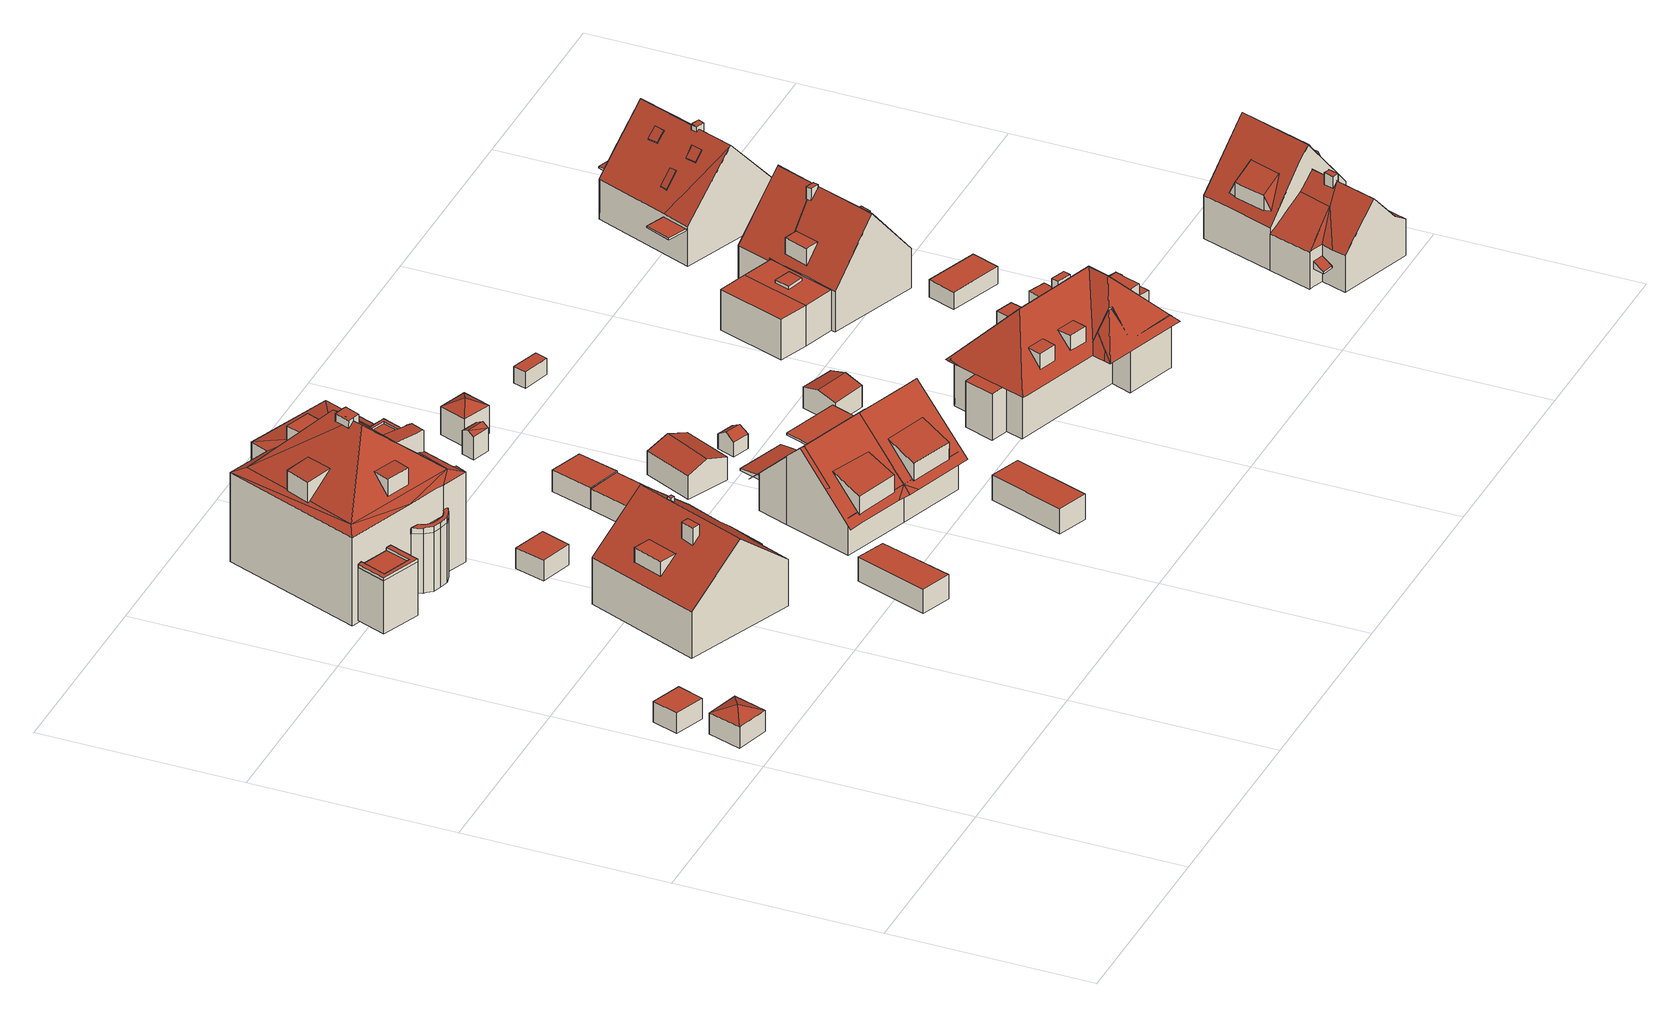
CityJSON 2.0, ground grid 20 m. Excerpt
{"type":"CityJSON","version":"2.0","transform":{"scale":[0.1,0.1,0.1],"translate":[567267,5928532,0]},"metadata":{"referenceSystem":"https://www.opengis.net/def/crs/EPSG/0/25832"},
"CityObjects":{
"building1":{"type":"Building","attributes":{"Grundfläche 2D":"11.919287","Grundhöhe NN":"1.399"},"geometry":[{"type":"Solid","lod":"3","boundaries":[[[[0,1,2]],[[0,3,1]],[[0,2,4]],[[0,4,3]],[[5,6,2,1]],[[6,7,4,2]],[[7,8,3,4]],[[8,5,1,3]],[[8,7,6,5]]]],"semantics":{"surfaces":[{"type":"RoofSurface"},{"type":"WallSurface"},{"type":"GroundSurface"}],"values":[[0,0,0,0,1,1,1,1,2]]}}]},
"building2":{"type":"Building","attributes":{"Grundfläche 2D":"8.591152","Grundhöhe NN":"1.408"},"geometry":[{"type":"Solid","lod":"3","boundaries":[[[[9,10,11,12]],[[13,14,12,11]],[[14,15,9,12]],[[15,16,10,9]],[[16,13,11,10]],[[16,15,14,13]]]],"semantics":{"surfaces":[{"type":"RoofSurface"},{"type":"WallSurface"},{"type":"GroundSurface"}],"values":[[0,1,1,1,1,2]]}}]},
"building3":{"type":"Building","attributes":{"Grundfläche 2D":"13.173251","Grundhöhe NN":"1.824"},"children":["building3-1"],"geometry":[{"type":"Solid","lod":"3","boundaries":[[[[17,18,19,20,21,22]],[[23,19,18,17,22,24,25]],[[20,19,23,26]],[[21,20,26,27]],[[22,21,27,24]],[[23,25,24,27,26]]]],"semantics":{"surfaces":[{"type":"RoofSurface"},{"type":"WallSurface"},{"type":"GroundSurface"}],"values":[[0,1,1,1,1,2]]}}]},
"building3-1":{"type":"BuildingInstallation","parents":["building3"],"geometry":[{"type":"MultiSurface","lod":"3","boundaries":[[[28,29,30,31,32,33,34,35]],[[22,17,30,29]],[[17,36,31,30]],[[32,31,36,37]],[[37,18,33,32]],[[18,19,34,33]],[[19,20,35,34]],[[20,21,28,35]],[[21,22,29,28]]],"semantics":{"surfaces":[{"type":"RoofSurface"},{"type":"WallSurface"}],"values":[0,1,1,1,1,1,1,1,1]}}]},
"building4":{"type":"Building","attributes":{"Grundfläche 2D":"147.701409","Grundhöhe NN":"1.130"},"children":["building4-1","building4-2","building4-3"],"geometry":[{"type":"Solid","lod":"3","boundaries":[[[[38,39,40,41,42,43,44,45]],[[46,39,38]],[[43,42,47,48,44]],[[38,45,49,50]],[[46,38,50,51]],[[39,46,51,52]],[[40,39,52,53]],[[41,40,53,54]],[[47,42,41,54,55]],[[48,47,55,56]],[[49,45,44,48,56]],[[51,50,49,56,55,54,53,52]]]],"semantics":{"surfaces":[{"type":"RoofSurface"},{"type":"WallSurface"},{"type":"GroundSurface"}],"values":[[0,0,0,1,1,1,1,1,1,1,1,2]]}}]},
"building4-1":{"type":"BuildingInstallation","parents":["building4"],"geometry":[{"type":"MultiSurface","lod":"3","boundaries":[[[57,58,59,60]],[[60,59,61,62]],[[57,60,62,63]],[[58,57,63,64]],[[59,58,64,61]]],"semantics":{"surfaces":[{"type":"RoofSurface"},{"type":"WallSurface"}],"values":[0,1,1,1,1]}}]},
"building4-2":{"type":"BuildingInstallation","parents":["building4"],"geometry":[{"type":"MultiSurface","lod":"3","boundaries":[[[65,66,67,68,69]],[[70,71,72,67,66,65]],[[72,73,68,67]],[[73,74,69,68]],[[70,65,69,74]]],"semantics":{"surfaces":[{"type":"RoofSurface"},{"type":"WallSurface"}],"values":[0,1,1,1,1]}}]},
"building4-3":{"type":"BuildingInstallation","parents":["building4"],"geometry":[{"type":"MultiSurface","lod":"3","boundaries":[[[75,76,77,78]],[[76,79,77]],[[78,80,75]],[[76,75,80,79]]],"semantics":{"surfaces":[{"type":"RoofSurface"},{"type":"WallSurface"}],"values":[0,1,1,1]}}]},
"building5":{"type":"Building","attributes":{"Grundfläche 2D":"225.840301","Grundhöhe NN":"1.510"},"children":["building5-1","building5-2","building5-3","building5-4","building5-5","building5-6","building5-7","building5-8"],"geometry":[{"type":"Solid","lod":"3","boundaries":[[[[81,82,83]],[[83,82,84]],[[85,86,87,88,81]],[[81,88,82]],[[89,88,87]],[[90,91,89]],[[89,91,92,93,94,88]],[[95,96,97,98,99,88,94,93]],[[97,96,95,100,101]],[[102,97,101]],[[103,104,102]],[[104,97,102]],[[103,105,106,104]],[[107,106,105]],[[107,84,108,106]],[[109,110,108,84,82]],[[111,108,110,109,82,112,113]],[[113,112,88]],[[114,115,108,111,113]],[[115,114,113,116,97]],[[88,99,98,97,116,113]],[[82,88,112]],[[104,106,108,115,97]],[[117,118,119,120,121,122,123,124,125,126,127,128]],[[123,122,121,129,87,86,85,81,83,130,131]],[[129,121,129,87]],[[120,132,133,89,87,129,121]],[[90,89,133,134]],[[91,90,134,135]],[[92,91,135,136]],[[93,92,136,137]],[[95,93,137,138]],[[100,95,138,139]],[[101,100,139,140]],[[102,101,140,141]],[[103,102,141,142]],[[105,103,142,143]],[[107,105,143,144]],[[84,107,144,145]],[[83,84,145,130]],[[146,147,126,125,124,123,131,148]],[[149,128,127,126,147,150]],[[117,128,149,151]],[[120,119,152,132]],[[118,117,151,153]],[[119,118,153,152]],[[133,132,152,153,151,149,150,147,146,148,131,130,145,144,143,142,141,140,139,138,137,136,135,134]]]],"semantics":{"surfaces":[{"type":"RoofSurface"},{"type":"WallSurface"},{"type":"GroundSurface"}],"values":[[0,0,0,0,0,0,0,0,0,0,0,0,0,0,0,0,0,0,0,0,0,0,0,0,1,1,1,1,1,1,1,1,1,1,1,1,1,1,1,1,1,1,1,1,1,1,2]]}}]},
"building5-1":{"type":"BuildingInstallation","parents":["building5"],"geometry":[{"type":"MultiSurface","lod":"3","boundaries":[[[154,155,156,157,158,159,160,161]],[[154,161,93,95,96]],[[156,155,154,96,98]],[[159,158,157,162,163,164]],[[160,159,164,165]]],"semantics":{"surfaces":[{"type":"RoofSurface"},{"type":"WallSurface"}],"values":[0,1,1,1,1]}}]},
"building5-2":{"type":"BuildingInstallation","parents":["building5"],"geometry":[{"type":"MultiSurface","lod":"3","boundaries":[[[166,167,168,169]],[[170,168,167]],[[166,169,171]],[[167,166,171,170]]],"semantics":{"surfaces":[{"type":"RoofSurface"},{"type":"WallSurface"}],"values":[0,1,1,1]}}]},
"building5-3":{"type":"BuildingInstallation","parents":["building5"],"geometry":[{"type":"MultiSurface","lod":"3","boundaries":[[[172,173,174,175,176]],[[116,177,173,172,178]],[[179,174,173,177,114]],[[111,180,175,174,179]],[[175,180,113,176]],[[172,176,113,178]]],"semantics":{"surfaces":[{"type":"RoofSurface"},{"type":"WallSurface"}],"values":[0,1,1,1,1,1]}}]},
"building5-4":{"type":"BuildingInstallation","parents":["building5"],"geometry":[{"type":"MultiSurface","lod":"3","boundaries":[[[181,182,183,184]],[[182,185,183]],[[184,186,181]],[[182,181,186,185]]],"semantics":{"surfaces":[{"type":"RoofSurface"},{"type":"WallSurface"}],"values":[0,1,1,1]}}]},
"building5-5":{"type":"BuildingInstallation","parents":["building5"],"geometry":[{"type":"MultiSurface","lod":"3","boundaries":[[[163,162,187,165,164]]],"semantics":{"surfaces":[{"type":"RoofSurface"}],"values":[0]}}]},
"building5-6":{"type":"BuildingInstallation","parents":["building5"],"geometry":[{"type":"MultiSurface","lod":"3","boundaries":[[[188,189,190,191,192,193]],[[190,189,188,194,109]],[[193,192,191,110,195]],[[195,194,188,193]]],"semantics":{"surfaces":[{"type":"RoofSurface"},{"type":"WallSurface"}],"values":[0,1,1,1]}}]},
"building5-7":{"type":"BuildingInstallation","parents":["building5"],"geometry":[{"type":"MultiSurface","lod":"3","boundaries":[[[196,197,198,199,200,201,202,203,204,205]],[[206,92,203,202]],[[196,205,204,203,92,93,161,160,165,187,197]],[[99,94,207,206,202,201,200,199,198]]],"semantics":{"surfaces":[{"type":"RoofSurface"},{"type":"WallSurface"}],"values":[0,1,1,1]}}]},
"building5-8":{"type":"BuildingInstallation","parents":["building5"],"geometry":[{"type":"MultiSurface","lod":"3","boundaries":[[[208,209,210,211,212,213,214,129,215,216,217,218,219,220,221,222,223,224,225]],[[121,129,214,120]],[[216,215,226,227]],[[217,216,227,228]],[[123,223,222,122]],[[121,226,215,129]],[[228,229,230,219,218,217]],[[230,231,220,219]],[[231,232,122,222,221,220]],[[123,124,125,126,208,225,224,223]],[[126,127,128,210,209,208]],[[128,117,211,210]],[[117,118,212,211]],[[118,119,213,212]],[[119,120,214,213]]],"semantics":{"surfaces":[{"type":"RoofSurface"},{"type":"WallSurface"}],"values":[0,1,1,1,1,1,1,1,1,1,1,1,1,1,1]}}]},
"building6":{"type":"Building","attributes":{"Grundfläche 2D":"23.432242","Grundhöhe NN":"1.139"},"geometry":[{"type":"Solid","lod":"3","boundaries":[[[[233,234,235,236]],[[237,238,236,235]],[[238,239,233,236]],[[239,240,234,233]],[[240,237,235,234]],[[240,239,238,237]]]],"semantics":{"surfaces":[{"type":"RoofSurface"},{"type":"WallSurface"},{"type":"GroundSurface"}],"values":[[0,1,1,1,1,2]]}}]},
"building7":{"type":"Building","attributes":{"Grundfläche 2D":"10.619913","Grundhöhe NN":"1.156"},"geometry":[{"type":"Solid","lod":"3","boundaries":[[[[241,242,243,244]],[[245,246,244,243]],[[246,247,241,244]],[[247,248,242,241]],[[248,245,243,242]],[[248,247,246,245]]]],"semantics":{"surfaces":[{"type":"RoofSurface"},{"type":"WallSurface"},{"type":"GroundSurface"}],"values":[[0,1,1,1,1,2]]}}]},
"building8":{"type":"Building","attributes":{"Grundfläche 2D":"26.974933","Grundhöhe NN":"0.895"},"geometry":[{"type":"Solid","lod":"3","boundaries":[[[[249,250,251,252]],[[253,254,252,251]],[[254,255,249,252]],[[255,256,250,249]],[[256,253,251,250]],[[256,255,254,253]]]],"semantics":{"surfaces":[{"type":"RoofSurface"},{"type":"WallSurface"},{"type":"GroundSurface"}],"values":[[0,1,1,1,1,2]]}}]},
"building9":{"type":"Building","attributes":{"Grundfläche 2D":"74.347821","Grundhöhe NN":"1.188"},"children":["building9-1"],"geometry":[{"type":"MultiSurface","lod":"3","boundaries":[[[257,258,259,260,261]],[[262,263,264]],[[262,264,265]],[[264,263,265]],[[266,267,268,269,270]],[[270,269,268,265,271,265,263,272,273]],[[274,275,268,267,266,276,277],[278,257,261,260,279,280]],[[281,275,274]],[[260,259,279]],[[278,258,257]],[[278,280,279,259,258]],[[282,283,275,284,285,286]],[[265,268,275,283,287]],[[265,287,288,289,271]],[[269,289,288,290]],[[286,291,267,269,290,282]],[[288,287,283,282,290]],[[269,270,273,272,263,265,271,289]],[[269,267,266,270]],[[277,276,266,267,291,286,285,284,275,274]]],"semantics":{"surfaces":[{"type":"RoofSurface"},{"type":"WallSurface"},{"type":"GroundSurface"}],"values":[0,0,0,0,0,0,0,0,1,1,1,1,1,1,1,1,2,0,0,0]}}]},
"building9-1":{"type":"BuildingInstallation","parents":["building9"],"geometry":[{"type":"MultiSurface","lod":"3","boundaries":[[[292,293,294,295]],[[292,295,296,297]],[[295,294,298,296]],[[297,299,293,292]],[[294,293,299,298]],[[298,299,297,296]]],"semantics":{"surfaces":[{"type":"RoofSurface"},{"type":"WallSurface"},{"type":"OuterCeilingSurface"}],"values":[0,1,1,1,1,2]}}]},
"building10":{"type":"Building","attributes":{"Grundfläche 2D":"15.634523","Grundhöhe NN":"0.900"},"geometry":[{"type":"Solid","lod":"3","boundaries":[[[[300,301,302,303]],[[301,300,255,304]],[[302,301,304,305]],[[303,302,305,306]],[[300,303,306,255]],[[304,255,306,305]]]],"semantics":{"surfaces":[{"type":"RoofSurface"},{"type":"WallSurface"},{"type":"GroundSurface"}],"values":[[0,1,1,1,1,2]]}}]},
"building11":{"type":"Building","attributes":{"Grundfläche 2D":"25.611400","Grundhöhe NN":"1.331"},"geometry":[{"type":"Solid","lod":"3","boundaries":[[[[307,308,309,310]],[[311,312,310,309]],[[312,313,307,310]],[[313,314,308,307]],[[314,311,309,308]],[[314,313,312,311]]]],"semantics":{"surfaces":[{"type":"RoofSurface"},{"type":"WallSurface"},{"type":"GroundSurface"}],"values":[[0,1,1,1,1,2]]}}]},
"building12":{"type":"Building","attributes":{"Grundfläche 2D":"24.060845","Grundhöhe NN":"0.907"},"geometry":[{"type":"Solid","lod":"3","boundaries":[[[[315,316,317,318]],[[319,316,315,320]],[[318,317,321,322]],[[320,315,318,322,323]],[[319,320,323,324]],[[321,317,316,319,324]],[[323,322,321,324]]]],"semantics":{"surfaces":[{"type":"RoofSurface"},{"type":"WallSurface"},{"type":"GroundSurface"}],"values":[[0,0,1,1,1,1,2]]}}]},
"building13":{"type":"Building","attributes":{"Grundfläche 2D":"73.806549","Grundhöhe NN":"1.241"},"children":["building13-1"],"geometry":[{"type":"MultiSurface","lod":"3","boundaries":[[[325,326,327,328,329]],[[330,275,281]],[[331,268,275,330,332,333,334],[328,335,336,337,325,329]],[[268,331,334,338,339,340,341,265,342,265]],[[341,262,264]],[[262,265,264]],[[264,265,341]],[[335,328,327]],[[326,325,337]],[[336,335,327,326,337]],[[343,331,344,345,346,347]],[[265,342,348,343,347,287]],[[283,275,268,265,287]],[[345,275,283,346]],[[287,347,346,283]],[[275,345,344,331,334,333,332,330]],[[340,339,338,334,331,343,348,342,265,341]]],"semantics":{"surfaces":[{"type":"RoofSurface"},{"type":"WallSurface"},{"type":"GroundSurface"}],"values":[0,0,0,0,0,0,0,1,1,1,1,1,1,1,2,0,0]}}]},
"building13-1":{"type":"BuildingInstallation","parents":["building13"],"geometry":[{"type":"MultiSurface","lod":"3","boundaries":[[[349,350,351,352]],[[353,352,351,354]],[[349,352,353,355]],[[350,349,355,356]],[[351,350,356,354]],[[356,355,353,354]]],"semantics":{"surfaces":[{"type":"RoofSurface"},{"type":"WallSurface"},{"type":"OuterCeilingSurface"}],"values":[0,1,1,1,1,2]}}]},
"building14":{"type":"Building","attributes":{"Grundfläche 2D":"2.566765","Grundhöhe NN":"0.504"},"geometry":[{"type":"Solid","lod":"3","boundaries":[[[[357,358,359]],[[360,358,357]],[[361,357,359,362]],[[362,359,358,363,364]],[[361,362,364,365]],[[360,357,361,365,366]],[[358,360,366,363]],[[364,363,366,365]]]],"semantics":{"surfaces":[{"type":"RoofSurface"},{"type":"WallSurface"},{"type":"GroundSurface"}],"values":[[0,0,0,1,1,1,1,2]]}}]},
"building15":{"type":"Building","attributes":{"Grundfläche 2D":"3.412420","Grundhöhe NN":"1.140"},"geometry":[{"type":"Solid","lod":"3","boundaries":[[[[367,368,369,370]],[[371,367,370,372]],[[372,370,369,373,374]],[[371,372,374,375]],[[368,367,371,375,376]],[[369,368,376,373]],[[374,373,376,375]]]],"semantics":{"surfaces":[{"type":"RoofSurface"},{"type":"WallSurface"},{"type":"GroundSurface"}],"values":[[0,0,1,1,1,1,2]]}}]},
"building16":{"type":"Building","attributes":{"Grundfläche 2D":"8.706117","Grundhöhe NN":"0.177"},"geometry":[{"type":"Solid","lod":"3","boundaries":[[[[377,378,379]],[[377,380,378]],[[377,379,381]],[[377,381,380]],[[382,383,379,378]],[[383,384,381,379]],[[384,385,380,381]],[[385,382,378,380]],[[385,384,383,382]]]],"semantics":{"surfaces":[{"type":"RoofSurface"},{"type":"WallSurface"},{"type":"GroundSurface"}],"values":[[0,0,0,0,1,1,1,1,2]]}}]},
"building17":{"type":"Building","attributes":{"Grundfläche 2D":"12.913733","Grundhöhe NN":"1.241"},"geometry":[{"type":"Solid","lod":"3","boundaries":[[[[386,387,388,389]],[[390,386,389,391]],[[391,389,388,392,393]],[[390,391,393,394]],[[387,386,390,394,395]],[[388,387,395,392]],[[393,392,395,394]]]],"semantics":{"surfaces":[{"type":"RoofSurface"},{"type":"WallSurface"},{"type":"GroundSurface"}],"values":[[0,0,1,1,1,1,2]]}}]},
"building18":{"type":"Building","attributes":{"Grundfläche 2D":"3.581450","Grundhöhe NN":"0.898"},"geometry":[{"type":"Solid","lod":"3","boundaries":[[[[396,397,398,399]],[[400,401,399,398]],[[401,402,396,399]],[[402,403,397,396]],[[403,400,398,397]],[[403,402,401,400]]]],"semantics":{"surfaces":[{"type":"RoofSurface"},{"type":"WallSurface"},{"type":"GroundSurface"}],"values":[[0,1,1,1,1,2]]}}]},
"building19":{"type":"Building","attributes":{"Grundfläche 2D":"163.571204","Grundhöhe NN":"0.197"},"children":["building19-1","building19-2","building19-3","building19-4","building19-5","building19-6"],"geometry":[{"type":"Solid","lod":"3","boundaries":[[[[404,405,406,407,408,409,410,411,412]],[[411,410,413,414,415,412]],[[407,406,405,416,417,418]],[[419,418,417,416,420,421]],[[407,418,419,421,422,423,424,425,426]],[[425,427,428,414,413,410,409,408,407,426]],[[429,430,431,432,433]],[[434,435,436,437]],[[438,439,417,440,406,441,411,442,443]],[[444,439,438,445]],[[446,447,419,444,445,448]],[[449,447,446,450,451,426,452]],[[453,454,455,456,457,426,451,458]],[[459,435,434,460,443,442,413,453,458,461]],[[431,430,462,463]],[[432,431,463,464]],[[450,429,433,432,464,465]],[[430,429,450,462]],[[466,436,435,459]],[[437,436,466,467]],[[467,460,434,437]],[[446,448,445,438,443,460,467,466,459,461,458,451,450]],[[464,463,462,450,465]],[[412,442,404]],[[405,404,411,441,406]],[[442,411,404]],[[406,440,416,405]],[[416,444,419,420]],[[440,444,416]],[[420,422,421]],[[420,419,447,422]],[[423,422,447,449,452,426,424]],[[424,427,425]],[[424,426,427]],[[457,456,455,454,453,428,427,426]],[[428,415,414]],[[415,428,453,413]],[[412,415,413,442]],[[417,444,440]],[[444,417,439]]]],"semantics":{"surfaces":[{"type":"RoofSurface"},{"type":"WallSurface"},{"type":"GroundSurface"}],"values":[[0,0,0,0,0,0,0,0,1,1,1,1,1,1,1,1,1,1,1,1,1,2,2,0,0,0,0,0,0,0,0,0,0,0,0,0,0,0,0,0]]}}]},
"building19-1":{"type":"BuildingInstallation","parents":["building19"],"geometry":[{"type":"MultiSurface","lod":"3","boundaries":[[[468,469,470,471,472]],[[473,409,470,469]],[[471,470,409,474]],[[474,408,472,471]],[[408,475,468,472]],[[475,473,469,468]]],"semantics":{"surfaces":[{"type":"RoofSurface"},{"type":"WallSurface"}],"values":[0,1,1,1,1,1]}}]},
"building19-2":{"type":"BuildingInstallation","parents":["building19"],"geometry":[{"type":"MultiSurface","lod":"3","boundaries":[[[476,477,478,479]],[[477,480,478]],[[479,481,476]],[[477,476,481,480]]],"semantics":{"surfaces":[{"type":"RoofSurface"},{"type":"WallSurface"}],"values":[0,1,1,1]}}]},
"building19-3":{"type":"BuildingInstallation","parents":["building19"],"geometry":[{"type":"MultiSurface","lod":"3","boundaries":[[[482,483,484,485,486,487,488,489,490]],[[491,492,493,494,495,488,487,486,485]],[[489,488,495]],[[485,484,491]]],"semantics":{"surfaces":[{"type":"RoofSurface"},{"type":"WallSurface"}],"values":[0,1,1,1]}}]},
"building19-4":{"type":"BuildingInstallation","parents":["building19"],"geometry":[{"type":"MultiSurface","lod":"3","boundaries":[[[496,497,498,499]],[[500,499,498]],[[497,496,501,502]],[[502,503,500,498,497]]],"semantics":{"surfaces":[{"type":"RoofSurface"},{"type":"WallSurface"}],"values":[0,1,1,1]}}]},
"building19-5":{"type":"BuildingInstallation","parents":["building19"],"geometry":[{"type":"MultiSurface","lod":"3","boundaries":[[[504,505,506,507]],[[505,508,506]],[[507,509,504]],[[505,504,509,508]]],"semantics":{"surfaces":[{"type":"RoofSurface"},{"type":"WallSurface"}],"values":[0,1,1,1]}}]},
"building19-6":{"type":"BuildingInstallation","parents":["building19"],"geometry":[{"type":"MultiSurface","lod":"3","boundaries":[[[510,511,512,513]],[[511,514,512]],[[513,515,510]],[[511,510,515,514]]],"semantics":{"surfaces":[{"type":"RoofSurface"},{"type":"WallSurface"}],"values":[0,1,1,1]}}]},
"building20":{"type":"Building","attributes":{"Grundfläche 2D":"153.875586","Grundhöhe NN":"1.186"},"children":["building20-1","building20-2","building20-3","building20-4","building20-5"],"geometry":[{"type":"Solid","lod":"3","boundaries":[[[[516,517,518,519]],[[520,521,522,523,524,525]],[[524,526,527,528,529,530,531,532,521,520,525],[533,534,535,533,536],[537,538,539,520]],[[538,537,539]],[[534,533,535]],[[520,539,537]],[[540,519,518,541]],[[522,542,543,523]],[[526,524,523,543,544]],[[527,526,544,545]],[[528,527,545,546]],[[531,530,529,528,546,547,517,516]],[[532,516,548,549]],[[516,532,531]],[[542,522,521,532,549]],[[518,517,547,550]],[[516,519,551,548]],[[541,518,550,552]],[[540,541,552,553]],[[519,540,553,551]],[[552,550,547,546,545,544,543,542,549,548,551,553]]]],"semantics":{"surfaces":[{"type":"RoofSurface"},{"type":"WallSurface"},{"type":"GroundSurface"}],"values":[[0,0,0,0,0,0,0,1,1,1,1,1,1,1,1,1,1,1,1,1,2]]}}]},
"building20-1":{"type":"BuildingInstallation","parents":["building20"],"geometry":[{"type":"MultiSurface","lod":"3","boundaries":[[[554,555,556,557]],[[557,556,558,559]],[[554,557,559,560]],[[560,561,555,554]],[[561,558,556,555]]],"semantics":{"surfaces":[{"type":"RoofSurface"},{"type":"WallSurface"}],"values":[0,1,1,1,1]}}]},
"building20-2":{"type":"BuildingInstallation","parents":["building20"],"geometry":[{"type":"MultiSurface","lod":"3","boundaries":[[[562,563,564,565]],[[563,562,566,567]],[[563,567,564]],[[565,566,562]]],"semantics":{"surfaces":[{"type":"RoofSurface"},{"type":"WallSurface"}],"values":[0,1,1,1]}}]},
"building20-3":{"type":"BuildingInstallation","parents":["building20"],"geometry":[{"type":"MultiSurface","lod":"3","boundaries":[[[568,569,570,571,572,573,574,575]],[[569,568,575,576,536]],[[533,573,572,571,535]],[[533,577,574,573]],[[575,574,577,576]]],"semantics":{"surfaces":[{"type":"RoofSurface"},{"type":"WallSurface"}],"values":[0,1,1,1,1]}}]},
"building20-4":{"type":"BuildingInstallation","parents":["building20"],"geometry":[{"type":"MultiSurface","lod":"3","boundaries":[[[578,579,580,581,582,583]],[[584,585,582,581,580,586,534]],[[585,537,583,582]],[[537,539,583]],[[539,587,578,583]],[[578,587,538,579]],[[538,586,580,579]]],"semantics":{"surfaces":[{"type":"RoofSurface"},{"type":"WallSurface"}],"values":[0,1,1,1,1,1,1]}}]},
"building20-5":{"type":"BuildingInstallation","parents":["building20"],"geometry":[{"type":"MultiSurface","lod":"3","boundaries":[[[588,589,590,591]],[[592,588,593]],[[592,589,588]],[[594,595,591,590]],[[592,594,590,589]],[[595,593,588,591]],[[592,593,595,594]]],"semantics":{"surfaces":[{"type":"RoofSurface"},{"type":"WallSurface"},{"type":"OuterCeilingSurface"}],"values":[0,1,1,1,1,1,2]}}]},
"building21":{"type":"Building","attributes":{"Grundfläche 2D":"16.051863","Grundhöhe NN":"1.169"},"geometry":[{"type":"Solid","lod":"3","boundaries":[[[[596,597,598,599]],[[600,601,599,598]],[[601,602,596,599]],[[602,603,597,596]],[[603,600,598,597]],[[603,602,601,600]]]],"semantics":{"surfaces":[{"type":"RoofSurface"},{"type":"WallSurface"},{"type":"GroundSurface"}],"values":[[0,1,1,1,1,2]]}}]},
"building22":{"type":"Building","attributes":{"Grundfläche 2D":"112.904293","Grundhöhe NN":"1.286"},"children":["building22-1","building22-2","building22-3","building22-4","building22-5","building22-6","building22-7","building22-8","building22-9"],"geometry":[{"type":"Solid","lod":"3","boundaries":[[[[604,605,606,607,608,609]],[[607,610,608]],[[611,604,609,612,609,608,613,608,610,614,615]],[[616,604,611]],[[606,605,617,618]],[[618,619,615,614,610,607,606]],[[616,611,615,619,620]],[[617,605,604,616,620]],[[619,618,617,620]]]],"semantics":{"surfaces":[{"type":"RoofSurface"},{"type":"WallSurface"},{"type":"GroundSurface"}],"values":[[0,0,0,0,1,1,1,1,2]]}}]},
"building22-1":{"type":"BuildingInstallation","parents":["building22"],"geometry":[{"type":"MultiSurface","lod":"3","boundaries":[[[621,622,623,624]],[[621,624,625,626]],[[624,623,627,625]],[[622,621,626,628]],[[623,622,628,627]]],"semantics":{"surfaces":[{"type":"RoofSurface"},{"type":"WallSurface"}],"values":[0,1,1,1,1]}}]},
"building22-2":{"type":"BuildingInstallation","parents":["building22"],"geometry":[{"type":"MultiSurface","lod":"3","boundaries":[[[629,630,631,632]],[[629,632,633,634]],[[632,631,635,633]],[[630,629,634,636]],[[631,630,636,635]]],"semantics":{"surfaces":[{"type":"RoofSurface"},{"type":"WallSurface"}],"values":[0,1,1,1,1]}}]},
"building22-3":{"type":"BuildingInstallation","parents":["building22"],"geometry":[{"type":"MultiSurface","lod":"3","boundaries":[[[637,638,639,640,641,642]],[[639,638,637,643,612,644]],[[609,645,640,639,644]],[[641,640,645,646]],[[643,637,642,641,646,608]]],"semantics":{"surfaces":[{"type":"RoofSurface"},{"type":"WallSurface"}],"values":[0,1,1,1,1]}}]},
"building22-4":{"type":"BuildingInstallation","parents":["building22"],"geometry":[{"type":"MultiSurface","lod":"3","boundaries":[[[647,648,649,650]],[[648,647,651,652]],[[653,654,650,649]],[[647,650,654,651]],[[652,653,649,648]]],"semantics":{"surfaces":[{"type":"RoofSurface"},{"type":"WallSurface"}],"values":[0,1,1,1,1]}}]},
"building22-5":{"type":"BuildingInstallation","parents":["building22"],"geometry":[{"type":"MultiSurface","lod":"3","boundaries":[[[655,656,657,658,659,660]],[[661,613,662,660,659,658]],[[662,663,655,660]],[[663,664,656,655]],[[661,658,657,656,664,665]]],"semantics":{"surfaces":[{"type":"RoofSurface"},{"type":"WallSurface"}],"values":[0,1,1,1,1]}}]},
"building22-6":{"type":"BuildingInstallation","parents":["building22"],"geometry":[{"type":"MultiSurface","lod":"3","boundaries":[[[666,667,668,669,670]],[[666,670,671,672]],[[672,673,668,667,666]],[[669,668,673,674]],[[670,669,674,671]]],"semantics":{"surfaces":[{"type":"RoofSurface"},{"type":"WallSurface"}],"values":[0,1,1,1,1]}}]},
"building22-7":{"type":"BuildingInstallation","parents":["building22"],"geometry":[{"type":"MultiSurface","lod":"3","boundaries":[[[675,676,677,678]],[[676,675,679,680]],[[677,676,680,681]],[[678,677,681,682]],[[675,678,682,679]],[[680,679,682,681]]],"semantics":{"surfaces":[{"type":"RoofSurface"},{"type":"WallSurface"},{"type":"OuterCeilingSurface"}],"values":[0,1,1,1,1,2]}}]},
"building22-8":{"type":"BuildingInstallation","parents":["building22"],"geometry":[{"type":"MultiSurface","lod":"3","boundaries":[[[683,684,685,686]],[[687,688,686,685]],[[688,689,683,686]],[[689,690,684,683]],[[690,687,685,684]],[[690,689,688,687]]],"semantics":{"surfaces":[{"type":"RoofSurface"},{"type":"WallSurface"},{"type":"OuterCeilingSurface"}],"values":[0,1,1,1,1,2]}}]},
"building22-9":{"type":"BuildingInstallation","parents":["building22"],"geometry":[{"type":"MultiSurface","lod":"3","boundaries":[[[691,692,693,694]],[[695,694,693,696]],[[691,694,695,697]],[[692,691,697,698]],[[692,698,696,693]],[[698,697,695,696]]],"semantics":{"surfaces":[{"type":"RoofSurface"},{"type":"WallSurface"},{"type":"OuterCeilingSurface"}],"values":[0,1,1,1,1,2]}}]},
"building23":{"type":"Building","attributes":{"Grundfläche 2D":"138.996241","Grundhöhe NN":"0.938"},"children":["building23-1","building23-2","building23-3","building23-4"],"geometry":[{"type":"Solid","lod":"3","boundaries":[[[[699,700,701,702,703,704]],[[705,706,707,699,704,708]],[[709,710,711,712]],[[713,714,715,716,715,717,711,710]],[[718,715,714,713,719,720]],[[721,722,723,718,720]],[[724,725,718]],[[718,725,726,717,715]],[[727,724,718,723]],[[723,722,728,729]],[[727,723,729,730,731,732,733,724]],[[731,734,726,725,724,733,732]],[[712,711,717,726,734,735]],[[709,712,735,736]],[[703,702,701,737,738]],[[708,704,703,738,739]],[[705,708,739,728,722,706]],[[719,713,710,709,736,737,701,700,699,707,706,722,721,720]],[[736,735,734,731,730,729,728,739,738,737]]]],"semantics":{"surfaces":[{"type":"RoofSurface"},{"type":"WallSurface"},{"type":"GroundSurface"}],"values":[[0,0,0,0,0,0,0,0,0,1,1,1,1,1,1,1,1,1,2]]}}]},
"building23-1":{"type":"BuildingInstallation","parents":["building23"],"geometry":[{"type":"MultiSurface","lod":"3","boundaries":[[[740,741,742,743]],[[744,745,746,747,742,741,748]],[[749,750,751,752,753,745,744]],[[749,744,748,741,740,754,755,750]],[[756,753,752,751,750]]],"semantics":{"surfaces":[{"type":"RoofSurface"},{"type":"WallSurface"}],"values":[0,0,0,1,1]}}]},
"building23-2":{"type":"BuildingInstallation","parents":["building23"],"geometry":[{"type":"MultiSurface","lod":"3","boundaries":[[[757,758,759]],[[760,761,762,759,758,763,764]],[[765,761,760,766]],[[761,765,767]],[[767,768,769,759,762,761]],[[769,757,759]]],"semantics":{"surfaces":[{"type":"RoofSurface"},{"type":"WallSurface"}],"values":[0,0,0,1,1,1]}}]},
"building23-3":{"type":"BuildingInstallation","parents":["building23"],"geometry":[{"type":"MultiSurface","lod":"3","boundaries":[[[770,771,772,773,774,775,776]],[[774,773,772,777,716,778]],[[779,776,775,774,778,714]],[[770,776,779,780]],[[777,772,771,770,780,715]]],"semantics":{"surfaces":[{"type":"RoofSurface"},{"type":"WallSurface"}],"values":[0,1,1,1,1]}}]},
"building23-4":{"type":"BuildingInstallation","parents":["building23"],"geometry":[{"type":"MultiSurface","lod":"3","boundaries":[[[781,782,783,733]],[[732,783,784]],[[732,733,783]],[[732,785,781,733]],[[785,786,782,781]],[[786,784,783,782]],[[786,785,732,784]]],"semantics":{"surfaces":[{"type":"RoofSurface"},{"type":"WallSurface"},{"type":"OuterCeilingSurface"}],"values":[0,1,1,1,1,1,2]}}]}
},
"vertices":[
[24,234,43],[35,213,36],[45,246,36],[2,223,36],[12,256,36],[35,213,14],[45,246,14],[12,256,14],[2,223,14],
[41,297,35],[11,308,35],[2,282,35],[32,271,35],[2,282,14],[32,271,14],[41,297,14],[11,308,14],
[85,591,73],[56,602,73],[51,603,73],[40,574,73],[79,559,73],[90,589,73],[51,603,18],[90,589,18],[56,602,18],[40,574,18],[79,559,18],
[79,559,76],[90,589,76],[85,591,76],[76,565,76],[46,576,76],[56,602,76],[51,603,76],[40,574,76],[76,565,73],[46,576,73],
[246,317,59],[272,348,48],[260,353,59],[275,388,59],[220,410,107],[207,378,107],[175,297,107],[229,275,59],[258,312,48],[165,432,59],[120,319,59],[229,275,11],[246,317,11],[258,312,11],[272,348,11],[260,353,11],[275,388,11],[165,432,11],[120,319,11],
[177,353,109],[171,340,109],[179,337,109],[184,350,109],[179,337,98],[184,350,98],[177,353,91],[171,340,91],
[211,381,107],[211,379,107],[210,377,107],[214,376,107],[215,379,107],[211,381,105],[211,379,105],[210,377,105],[214,376,101],[215,379,101],
[160,390,83],[148,360,83],[166,353,83],[178,383,83],[148,360,68],[160,390,67],
[113,580,107],[57,612,111],[45,606,106],[97,743,107],[121,577,107],[144,569,107],[151,566,107],[169,570,112],[177,556,108],[182,567,108],[179,569,109],[196,615,109],[192,617,110],[185,603,111],[201,640,110],[202,644,110],[215,689,112],[198,645,112],[182,604,112],[208,638,107],[229,693,107],[227,694,107],[234,712,107],[201,694,112],[148,745,107],[162,708,112],[141,727,107],[103,730,112],[76,659,112],[85,684,112],[131,652,159],[131,634,164],[134,643,164],[140,658,164],[143,666,164],[144,649,158],[131,560,76],[141,558,76],[149,560,76],[156,564,76],[151,566,76],[121,577,76],[113,580,76],[114,578,76],[115,575,76],[117,570,76],[119,568,76],[123,563,76],[151,566,82],[45,606,15],[113,580,15],[156,564,15],[177,556,15],[182,567,15],[179,569,15],[196,615,15],[192,617,15],[201,640,15],[208,638,15],[229,693,15],[227,694,15],[234,712,15],[148,745,15],[141,727,15],[97,743,15],[115,575,15],[117,570,15],[114,578,15],[123,563,15],[119,568,15],[131,560,15],[149,560,15],[141,558,15],
[202,644,125],[198,645,125],[185,650,125],[184,647,125],[197,642,125],[198,642,125],[189,618,125],[192,617,125],[185,647,123],[197,642,123],[198,642,123],[189,618,123],
[171,702,134],[146,711,134],[141,696,134],[165,687,134],[146,711,116],[171,702,116],
[141,641,167],[147,656,167],[134,660,167],[128,645,167],[134,643,167],[147,656,158],[141,641,158],[134,660,159],[128,645,159],
[104,598,133],[128,589,133],[134,605,134],[110,614,134],[128,589,115],[104,598,115],
[176,623,123],
[74,660,132],[76,659,132],[99,650,134],[109,674,134],[85,684,132],[84,684,132],[74,660,111],[84,684,111],
[188,618,132],[164,628,135],[158,613,135],[182,604,132],[185,603,132],[188,602,132],[190,601,131],[196,615,131],[192,617,132],[189,618,132],[190,601,109],[188,602,110],
[117,570,82],[119,568,82],[123,563,82],[131,560,82],[141,558,82],[149,560,82],[156,564,82],[148,564,82],[141,562,82],[134,564,82],[133,564,82],[128,566,82],[123,571,82],[123,572,82],[121,577,82],[113,580,82],[114,578,82],[115,575,82],[148,564,76],[141,562,76],[134,564,76],[133,564,76],[128,566,76],[123,571,76],[123,572,76],
[294,152,36],[317,224,36],[289,235,36],[264,163,36],[289,235,11],[264,163,11],[294,152,11],[317,224,11],
[180,484,33],[212,474,33],[222,503,33],[189,514,33],[222,503,12],[189,514,12],[180,484,12],[212,474,12],
[304,493,30],[279,418,31],[312,407,31],[337,483,30],[312,407,9],[337,483,9],[304,493,9],[279,418,9],
[342,282,80],[332,252,68],[375,238,68],[384,266,79],[375,270,79],[425,340,44],[416,343,44],[422,334,50],[422,334,51],[334,309,102],[338,307,102],[405,284,102],[345,327,82],[351,359,50],[371,352,50],[367,360,44],[353,365,44],[373,233,44],[388,235,51],[314,253,44],[331,248,44],[332,252,49],[375,238,50],[337,251,49],[385,228,44],[321,258,12],[388,235,12],[339,252,51],[331,255,51],[321,258,51],[422,334,12],[356,357,12],[356,357,50],[345,327,12],[333,292,86],
[375,383,37],[365,354,41],[414,337,41],[424,366,37],[424,366,35],[375,383,35],[414,337,35],[365,354,35],
[304,493,31],[339,483,30],[351,524,30],[317,535,31],[339,483,9],[351,524,9],[317,535,9],
[449,178,39],[423,103,39],[453,92,39],[479,167,39],[453,92,13],[479,167,13],[449,178,13],[423,103,13],
[395,460,41],[372,413,41],[393,403,33],[415,450,33],[352,422,33],[374,470,33],[393,403,9],[415,450,9],[374,470,9],[352,422,9],
[408,258,80],[398,230,68],[441,215,68],[451,244,80],[418,255,80],[396,224,44],[471,261,102],[439,210,44],[456,204,44],[475,260,102],[441,215,50],[436,217,50],[398,230,50],[494,316,44],[491,318,44],[484,320,44],[427,339,44],[474,316,51],[488,311,51],[467,248,88],[454,212,51],[454,212,12],[488,311,12],[483,313,51],
[437,366,41],[425,333,41],[481,313,41],[493,347,41],[493,347,39],[481,313,39],[437,366,39],[425,333,39],
[343,625,33],[359,613,29],[361,619,33],[341,619,29],[346,632,29],[363,626,29],[359,613,5],[363,626,5],[346,632,5],[341,619,5],
[430,420,32],[426,411,26],[443,405,26],[446,414,32],[433,429,26],[450,423,26],[443,405,11],[450,423,11],[433,429,11],[426,411,11],
[380,644,39],[389,625,31],[399,653,31],[361,636,31],[371,663,31],[389,625,2],[399,653,2],[371,663,2],[361,636,2],
[513,369,39],[507,350,34],[541,340,34],[547,358,39],[519,386,34],[552,374,34],[541,340,12],[552,374,12],[519,386,12],[507,350,12],
[484,612,26],[488,624,26],[461,633,26],[457,620,26],[461,633,9],[457,620,9],[484,612,9],[488,624,9],
[561,193,50],[641,166,50],[650,170,57],[699,195,100],[675,203,100],[661,207,100],[614,223,100],[563,199,56],[556,195,50],[588,273,56],[585,280,50],[583,276,50],[635,147,50],[671,164,81],[692,174,100],[716,126,57],[715,120,50],[720,118,50],[722,124,50],[739,173,50],[754,219,50],[756,223,50],[749,220,55],[751,225,50],[590,278,50],[747,213,46],[734,175,46],[761,165,45],[774,204,45],[752,212,46],[569,216,50],[579,246,50],[561,251,50],[551,222,50],[674,162,2],[674,162,81],[656,168,65],[637,174,57],[563,199,55],[563,199,2],[667,142,56],[667,142,2],[717,125,2],[717,125,56],[716,126,2],[733,173,55],[747,213,2],[749,220,2],[734,175,55],[589,274,54],[592,273,54],[596,272,54],[742,223,55],[745,222,55],[589,274,2],[579,246,2],[569,216,2],[588,273,2],[734,175,2],[761,165,2],[774,204,2],[752,212,2],[561,251,2],[551,222,2],
[677,209,104],[663,214,104],[661,207,104],[675,202,104],[675,203,104],[663,214,92],[675,202,100],[677,209,92],
[693,234,76],[676,241,76],[670,226,76],[688,221,76],[676,241,59],[693,234,60],
[717,184,76],[714,173,76],[710,163,76],[724,158,76],[730,176,76],[731,177,76],[733,184,76],[719,188,76],[718,185,76],[724,158,60],[729,173,60],[730,176,60],[731,177,60],[733,184,60],
[630,195,76],[626,181,76],[644,174,76],[649,189,76],[644,174,60],[629,191,72],[626,181,60],[636,177,60],
[653,248,76],[636,254,76],[631,240,76],[649,234,76],[636,254,59],[653,248,59],
[589,193,76],[607,187,76],[612,201,76],[594,207,76],[607,187,59],[589,193,60],
[641,412,54],[664,479,54],[633,490,54],[610,422,54],[705,452,112],[684,392,112],[730,375,53],[768,481,53],[722,497,112],[707,457,112],[675,514,53],[663,480,53],[665,480,55],[664,479,55],[660,468,55],[650,438,55],[640,408,54],[671,464,69],[698,459,101],[672,464,69],[661,441,65],[704,452,110],[706,457,110],[704,452,111],[581,433,54],[604,500,54],[730,375,12],[768,481,12],[675,514,12],[663,480,12],[665,480,12],[664,479,12],[641,412,12],[640,408,12],[633,490,12],[610,422,12],[604,500,12],[581,433,12],
[632,461,57],[627,446,57],[644,441,57],[649,455,57],[644,441,54],[649,455,54],[632,461,54],[627,446,54],
[735,416,78],[739,426,78],[728,431,78],[724,420,78],[735,416,64],[739,426,64],
[661,441,79],[671,437,79],[674,444,79],[679,461,79],[672,464,79],[671,464,79],[666,466,79],[657,442,79],[657,442,61],[666,466,62],
[705,452,114],[706,457,114],[698,460,114],[697,457,114],[697,455,114],[704,452,114],[697,457,101],[697,455,101],[698,460,101],[705,452,111],
[752,427,52],[749,428,52],[742,409,52],[745,408,52],[749,428,50],[752,427,50],[742,409,50],[745,408,50],
[765,309,30],[775,336,30],[723,355,30],[713,328,30],[723,355,12],[713,328,12],[765,309,12],[775,336,12],
[733,546,113],[782,527,54],[819,629,54],[773,646,109],[749,588,113],[746,582,113],[770,647,113],[694,592,54],[746,588,110],[744,617,97],[736,660,72],[722,665,54],[683,565,54],[782,527,13],[819,629,13],[722,665,13],[683,565,13],
[728,586,93],[724,575,94],[732,573,102],[736,584,102],[736,584,101],[728,586,92],[732,573,101],[724,575,93],
[712,603,69],[709,596,69],[720,592,83],[723,599,82],[723,599,81],[712,603,68],[720,592,82],[709,596,68],
[746,589,116],[746,588,116],[744,583,116],[752,580,116],[755,586,116],[749,588,116],[746,589,110],[744,583,111],[752,580,106],[755,586,106],
[771,618,102],[767,607,102],[775,605,92],[779,616,93],[771,618,101],[767,607,101],[775,605,91],[779,616,92],
[751,625,102],[743,628,93],[742,626,93],[740,618,93],[744,617,98],[747,615,102],[740,618,92],[747,615,101],[751,625,101],[743,628,92],[742,626,92],
[751,566,103],[758,563,94],[760,563,92],[764,573,93],[755,576,103],[755,576,102],[751,566,102],[760,563,91],[764,573,92],
[773,646,56],[779,661,53],[742,674,53],[736,660,56],[773,646,51],[779,661,51],[742,674,51],[736,660,51],
[675,600,51],[665,575,51],[684,567,51],[694,592,51],[684,567,49],[694,592,49],[675,600,49],[665,575,49],
[778,657,41],[773,646,41],[788,641,41],[792,652,41],[792,652,39],[788,641,39],[778,657,39],[773,646,39],
[929,87,115],[934,86,108],[975,72,53],[991,117,53],[1000,145,53],[953,160,115],[897,147,53],[882,103,53],[920,91,103],[906,176,53],[972,73,47],[959,78,56],[937,9,56],[950,5,47],[934,86,87],[928,68,87],[925,59,87],[927,60,86],[912,18,87],[908,58,71],[929,87,82],[920,91,71],[890,100,52],[882,103,47],[868,60,47],[884,55,47],[880,44,47],[876,30,47],[873,59,47],[882,103,9],[868,60,9],[873,59,9],[884,55,9],[884,55,28],[884,55,36],[876,30,9],[950,5,9],[972,73,9],[975,72,9],[1000,145,9],[906,176,9],
[974,90,63],[977,99,76],[958,105,88],[962,101,81],[984,119,76],[965,126,88],[964,125,88],[958,107,88],[981,112,76],[985,123,69],[986,126,62],[984,126,65],[982,126,67],[980,126,69],[981,112,62],[985,123,62],[984,126,64],
[892,106,63],[914,108,89],[893,114,77],[924,139,89],[903,145,77],[900,138,77],[914,110,89],[924,138,89],[906,152,62],[910,149,68],[903,145,61],[900,138,61],[893,114,61],
[920,60,94],[925,59,94],[926,58,94],[927,60,94],[929,68,94],[928,68,94],[923,70,94],[926,58,86],[929,68,86],[923,70,82],[920,60,82],
[873,59,36],[869,47,30],[880,44,30],[880,44,28],[873,59,28],[869,47,28]
]}
